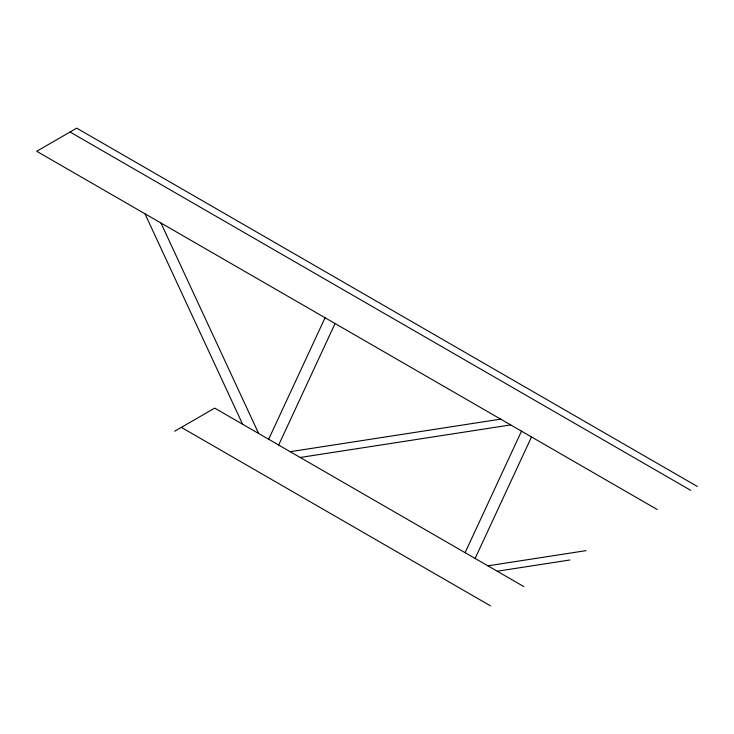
<?xml version="1.0" encoding="UTF-8"?>
<svg xmlns="http://www.w3.org/2000/svg" width="734" height="734" viewBox="0 0 734 734"><rect width="100%" height="100%" fill="white"/><g stroke="black" fill="none" stroke-linecap="round" stroke-linejoin="round"><path stroke-width="1.1" d="M268.662 439.262L325.061 317.749M278.672 445.043L335.071 323.529M465.099 552.674L521.498 431.161M475.109 558.455L531.508 436.941M174.674 431.225L214.704 408.113L523.837 586.585M290.196 451.694L500.671 419.132M300.206 457.475L510.68 424.913M487.89 565.831L586.099 550.638M497.23 571.226L569.923 559.978M697.3 486.44L76.731 128.156L36.7 151.268L657.269 509.552M70.06 132.01L690.63 490.284M181.344 427.372L490.477 605.844M160.957 223.008L258.643 433.473M144.947 213.759L242.624 424.234"/></g></svg>
